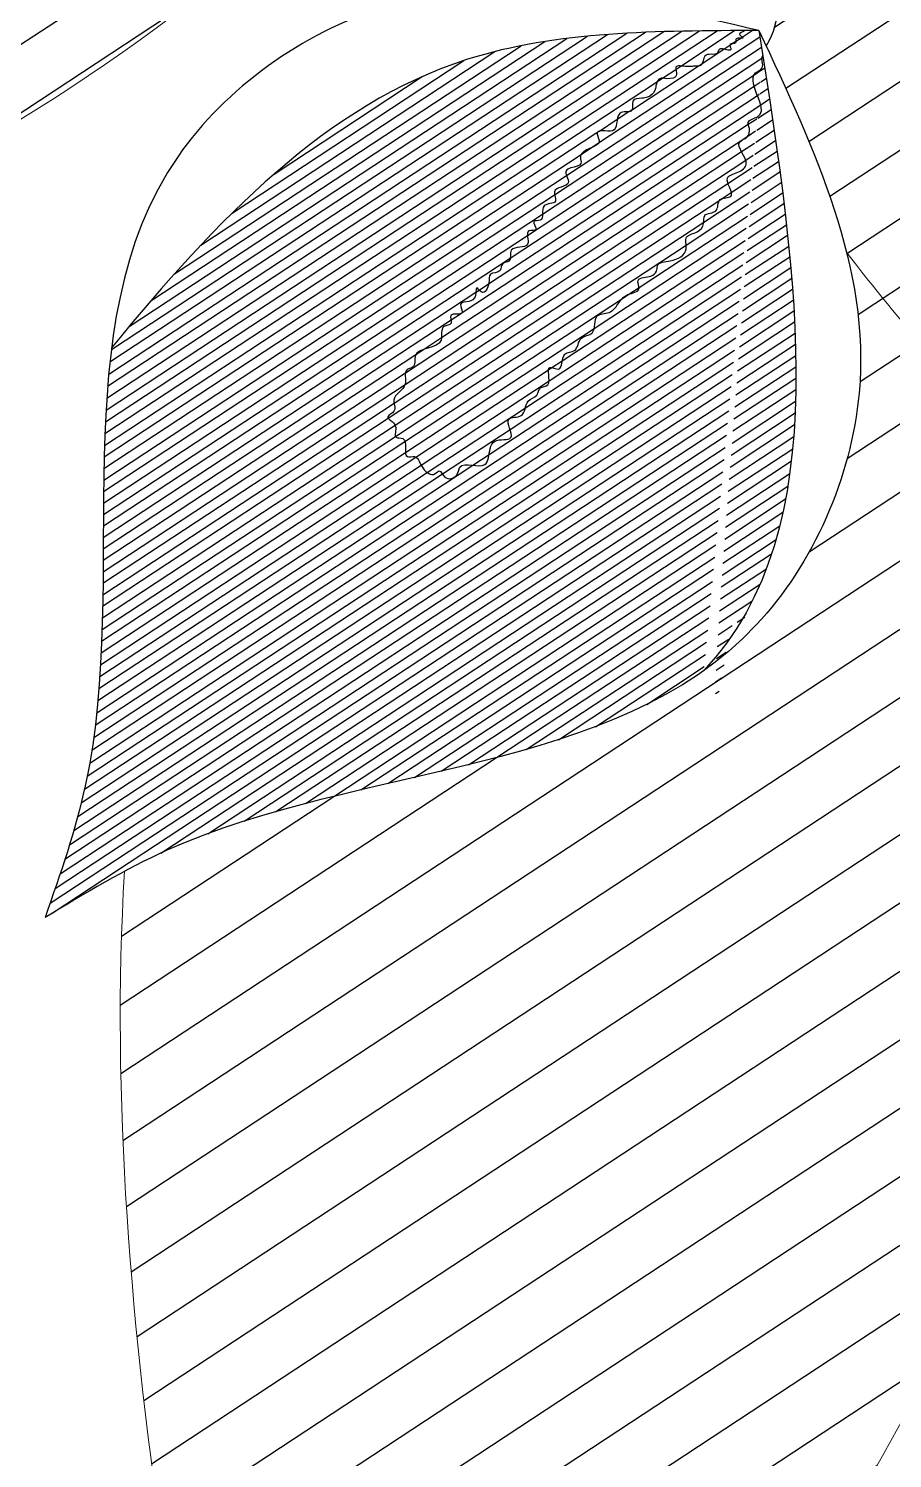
# Model space of a CAD drawing. Header units: millimetres. Extents: x 567392 to 582402, y 4512800 to 4518063.
# Drawn here: x 569378.79 to 569382.53, y 4513582.37 to 4513588.56 of the extents above; entities that cross this region are included whole.
import ezdxf

# ---------------------------------------------------------------- set-up
doc = ezdxf.new("R2010")
doc.units = ezdxf.units.MM
for name, color, linetype in [('8', 8, 'Continuous'), ('vflor', 10, 'Continuous'), ('vflor2', 50, 'Continuous'), ('vfolha', 72, 'Continuous'), ('vfolha3', 86, 'Continuous')]:
    doc.layers.add(name, color=color, linetype=linetype)
doc.layers.add('vfolhas', color=114, linetype='Continuous', lineweight=5)
pattern_1 = [(45, (-334.8624403536404, 74.3673809183894), (-0.0004419417382416, 0.0004419417382416), [])]

# ---------------------------------------------------------------- blocks, each defined once
blk = doc.blocks.new('lírio_da_paz_PB_vermelho')
at = {"layer": 'vflor'}
h = blk.add_hatch(dxfattribs=at)
h.set_pattern_fill('ANSI31', color=256, scale=0.005, style=0)
h.set_pattern_definition(pattern_1)
edge = h.paths.add_edge_path()
edge.add_spline(control_points=[(-0.0025774659459898, -0.0556083152896037), (-0.0026910637059814, -0.0558111779516963), (-0.0021864169639798, -0.0564175321578233), (-0.0030001966718487, -0.0568054104558229), (-0.0027732032327208, -0.0580781014807172), (-0.0012570605924225, -0.0593647104902431), (-0.0028177115485164, -0.05997234715051999), (-0.0023879553877464, -0.0605124051379136), (-0.0024202284769785, -0.0610952637254769), (-0.00343518993526, -0.0616372108397201), (-0.0018051046239975, -0.0625935739887069), (-0.00258398886848, -0.0634969968296702), (-0.0037004409159067, -0.0639164336884193), (-0.0022162423865097, -0.0651664301366992), (-0.0036944118198221, -0.0652748319383392), (-0.0032525623138895, -0.0663672818247534), (-0.0043841731258567, -0.0664780952034363), (-0.004059632461292001, -0.0672556862827634), (-0.0043884183514251, -0.0678901066977602), (-0.0053218489534288, -0.0681686012779466), (-0.0046647631849623, -0.0692839363977811), (-0.0055923674668179, -0.0700393648646269), (-0.0066758965018039, -0.0702771284469037), (-0.0064776961439179, -0.0709236023689783), (-0.0068384374405355, -0.0713130706611338), (-0.0072611498569017, -0.0713903876189335), (-0.0077830627262188, -0.07170454514808), (-0.0071655006635751, -0.0723827282112239), (-0.0082677722611493, -0.0726957511661368), (-0.0085638015391964, -0.0734587929599258), (-0.0089536004011848, -0.0742475030704242), (-0.0101428561617354, -0.0743900603691401), (-0.009492500679869, -0.0757846320864957), (-0.0107491602485084, -0.0760475029781702), (-0.0105018462821249, -0.0771593258381955), (-0.0116951657675486, -0.0772846507189371), (-0.0111400004895472, -0.0787025773785928), (-0.0126322786765627, -0.0782006010668539), (-0.0116182849168922, -0.0796354269108548), (-0.0125881056216599, -0.0798213402744779), (-0.0125048784731803, -0.0805330602615442), (-0.0133397462854532, -0.0808979172022788), (-0.012968244252022, -0.0820953430559968), (-0.0146370172936372, -0.0821710383914507), (-0.0130643901511007, -0.0837648742580797), (-0.0147521900855168, -0.0836770427789162), (-0.0149545311954285, -0.0846367905327981), (-0.0146530526082529, -0.0860404463143851), (-0.0167778982740288, -0.0855450412281727), (-0.0165536572137057, -0.0867658189268497), (-0.0174137933898351, -0.0871421399725279), (-0.017820395352544, -0.0863849448913499), (-0.0182279940938202, -0.0871320132864213), (-0.0191087935504015, -0.0866198338218425), (-0.0194818324550283, -0.0858087019901888), (-0.0204717327298454, -0.0863888770676482), (-0.0202030014574461, -0.0847318705104527), (-0.0213318200317758, -0.0851618783709256), (-0.0210022842042577, -0.0840783851720772), (-0.0222209061241188, -0.0838846925102672), (-0.0213207652571441, -0.0832926370032539), (-0.0220777031673265, -0.0824053548319199), (-0.0208115171513441, -0.0816631039784426), (-0.0216060632275799, -0.08051460290796801), (-0.0206834526299531, -0.0802421593633227), (-0.0213954038114821, -0.0789113791291385), (-0.0189155038722788, -0.0787629132174317), (-0.0198251253262356, -0.0772058669045492), (-0.0188385886098672, -0.0770276765656064), (-0.0194957101941213, -0.0762211429681798), (-0.0181378410001685, -0.0763146914651571), (-0.0191002918925847, -0.0753245862521936), (-0.0175616199733781, -0.0754048568027344), (-0.0180736488775324, -0.0740380582762583), (-0.0173335019983938, -0.0748269660378611), (-0.0170661596561672, -0.0738642963737135), (-0.0173879850353274, -0.0731472347589062), (-0.0164382270779129, -0.0730672088360649), (-0.016687774611853, -0.0723426810572647), (-0.0159220973851575, -0.0722218258121785), (-0.0165420689385769, -0.0710950149867955), (-0.01466570835413, -0.0711892264886984), (-0.0156866086767309, -0.0698668817504569), (-0.014544655731072, -0.0698889362890469), (-0.0153724866774496, -0.0692097647386874), (-0.0142647909212315, -0.0692081186264915), (-0.0151140287684371, -0.0679818280749061), (-0.013629349000837, -0.0678856703440971), (-0.0145870659488878, -0.0668653833537434), (-0.0128742554722408, -0.0665456248508036), (-0.0139165940938142, -0.06568908485196799), (-0.0133322021776508, -0.0652741761059161), (-0.0126555772500865, -0.0650941374813243), (-0.0131034430086743, -0.0644202504054334), (-0.0125629662626921, -0.0638576056359881), (-0.0116565010129648, -0.0633979950845998), (-0.0124465001137537, -0.0626653705257496), (-0.0116602021275298, -0.0625178795722405), (-0.0107941441103208, -0.0624354298481222), (-0.0114279693984258, -0.0609461688503217), (-0.0099967939975727, -0.0610571631388695), (-0.0105530393840923, -0.0601377261227327), (-0.0098329925231724, -0.0599692223098174), (-0.0093455448889586, -0.0598072120796616), (-0.0090074651606642, -0.0593927570146917), (-0.0090651849166647, -0.0589108834704604), (-0.0089815640200754, -0.0583551237864555), (-0.0083731483856013, -0.0584054690663862), (-0.0076347160440378, -0.0581157290133803), (-0.0082666941742104, -0.0573316898549621), (-0.0074207004612958, -0.0573710657697717), (-0.0070365108270494, -0.0572469044596034), (-0.0067415397774653, -0.0571757727211235), (-0.0062533083928997, -0.0570727550208545), (-0.0064555002203974, -0.0563766427270167), (-0.0059323599062395, -0.0561894656758142), (-0.0054805068405699, -0.05616205082624501), (-0.0055086768383603, -0.0557701364798078), (-0.0051587690094834, -0.0556722491629245), (-0.0044825909210999, -0.0558034605912354), (-0.0050295106678391, -0.0552241909388869), (-0.0043625434718138, -0.0552445932914481), (-0.0046913350642512, -0.0547324825849529), (-0.003779010492110001, -0.0548111352404277), (-0.0045683731131589, -0.0545463443342129), (-0.0041856115555561, -0.0543676283888459), (-0.0040715443946624, -0.0542471600287655), (-0.004065039500972, -0.0542398550296213)], knot_values=[0.0002216288447933, 0.0002216288447933, 0.0002216288447933, 0.0002216288447933, 0.0006160966737745, 0.0008968848874530001, 0.0012548122300647, 0.0023461028690521, 0.0027036517367339, 0.0029131990934236, 0.0031942038803894, 0.0034938363007593, 0.0042527526264136, 0.004630063455335, 0.0050270641577642, 0.0056347167988294, 0.0059928343324934, 0.0063880029677002, 0.0067859046451388, 0.0070508736329882, 0.0073916965647999, 0.0077825741194002, 0.0081688611345729, 0.0088239985323798, 0.00927125225193, 0.0094502429984101, 0.009694327918986001, 0.0099453770412411, 0.0101438773924557, 0.0104170788702257, 0.0108339943152198, 0.0112867801518665, 0.0116817082591434, 0.0120813918128881, 0.0126716081134025, 0.0130624856680029, 0.0135236338152304, 0.0138642066103117, 0.0143927543129693, 0.0146842252245502, 0.0152541011474715, 0.0155128985903942, 0.0157773291120858, 0.0161213122709949, 0.0166448287585361, 0.0170653480384331, 0.0176743805625293, 0.0182187322424088, 0.0185004636250845, 0.0190537990244287, 0.0198721538918261, 0.0201741678541969, 0.0205513539878782, 0.0208243693749201, 0.0209837241798394, 0.0215037347599225, 0.0218784464659861, 0.0221123607378134, 0.0227213932619096, 0.0229467931791831, 0.0233262241507727, 0.0237107319772337, 0.0239836160844909, 0.0243452876521519, 0.0249819979016932, 0.0254656650486239, 0.0257042312083758, 0.0260354402332165, 0.0270496448779774, 0.0275008725865664, 0.027759670029489, 0.0280145401310142, 0.0283916951007151, 0.0286640950999478, 0.0291614305704628, 0.0295081363046898, 0.0297175521563109, 0.03010082001136201, 0.0303926173160367, 0.0307332176241831, 0.0309774353150663, 0.0311907925030222, 0.0315566422432687, 0.0321311270762363, 0.0325685608788378, 0.032798698572188, 0.0330719000499296, 0.0332810983205117, 0.0337682699490699, 0.0341745286874598, 0.0344894868669559, 0.0350335609651679, 0.0354316662495719, 0.0356104275801176, 0.0359758384888447, 0.0361863719173271, 0.0365465114589141, 0.037009081031931, 0.0372822825096737, 0.0375542430608196, 0.0378478900034079, 0.0384694807495567, 0.038825115010157, 0.0391301550177854, 0.0394467540856569, 0.0396350409273483, 0.039954534827271, 0.0401140386891302, 0.0403822088837813, 0.0406161335108271, 0.0409567338189875, 0.0412090125591222, 0.0415671300927862, 0.0417150626966981, 0.0418630148198526, 0.042030390232639, 0.0423614826611063, 0.0425717312581101, 0.0427809575225696, 0.04291504261988401, 0.0430196557521209, 0.0432987977732272, 0.0434664240941435, 0.0436558772305025, 0.0437869403087309, 0.0440193354670939, 0.0441821677010197, 0.0443809338424843, 0.0443936403146444, 0.0443936403146444, 0.0443936403146444, 0.0443936403146444], degree=3, periodic=0)
edge.add_spline(control_points=[(-0.0040650395026471, -0.0542398550315069), (-0.0102595333871919, -0.0555345826203016), (-0.0266161806672378, -0.059165394181355), (-0.0355128554526232, -0.0733923535662626), (-0.0405495410544177, -0.0830086539796327)], knot_values=[0.0004458889546825, 0.0004458889546825, 0.0004458889546825, 0.0004458889546825, 0.0096027359677389, 0.0248170591829778, 0.0248170591829778, 0.0248170591829778, 0.0248170591829778], degree=3, periodic=0)
edge.add_spline(control_points=[(-0.0405495409540385, -0.0830086537879971), (-0.0398289638868689, -0.0922339540021303), (-0.0352237236092686, -0.1052854894579925), (-0.0368680909723764, -0.1174770949932906), (-0.0372745785234088, -0.120490859428358)], knot_values=[0.0551372733626443, 0.0551372733626443, 0.0551372733626443, 0.0551372733626443, 0.08294803442495301, 0.0920803654041553, 0.0920803654041553, 0.0920803654041553, 0.0920803654041553], degree=3, periodic=0)
edge.add_spline(control_points=[(-0.0372745785234088, -0.1204908594282443), (-0.0350463313831426, -0.118422559385408), (-0.0238687310753491, -0.1080473048734986), (-0.0062245673493413, -0.1044897144298829), (0.0017830238826869, -0.0958902809253094)], knot_values=[0.0460197342091387, 0.0460197342091387, 0.0460197342091387, 0.0460197342091387, 0.0551520651882926, 0.0918304271615312, 0.0918304271615312, 0.0918304271615312, 0.0918304271615312], degree=3, periodic=0)
edge.add_spline(control_points=[(0.0017830238824104, -0.09589028092575802), (0.0082290666176374, -0.0854395863839095), (0.0030208038497453, -0.0705974301581101), (-0.0025774659460409, -0.0556083152895979)], knot_values=[0.0007049358434894, 0.0007049358434894, 0.0007049358434894, 0.0007049358435966, 0.0210651016216342, 0.0210651016216342, 0.0210651016216342, 0.0210651016216342], degree=3, periodic=0)
at = {"layer": 'vflor2'}
h = blk.add_hatch(dxfattribs=at)
h.set_pattern_fill('ANSI31', color=256, scale=0.005, style=0)
h.set_pattern_definition(pattern_1)
edge = h.paths.add_edge_path()
edge.add_spline(control_points=[(-0.004065039500972, -0.0542398550296213), (-0.0040715443946624, -0.0542471600287655), (-0.0041856115555561, -0.0543676283888459), (-0.0045683731131589, -0.0545463443342129), (-0.003779010492110001, -0.0548111352404277), (-0.0046913350642512, -0.0547324825849529), (-0.0043625434718138, -0.0552445932914481), (-0.0050295106678391, -0.0552241909388869), (-0.0044825909210999, -0.0558034605912354), (-0.0051587690094834, -0.0556722491629245), (-0.0055086768383603, -0.0557701364798078), (-0.0054805068405699, -0.05616205082624501), (-0.0059323599062395, -0.0561894656758142), (-0.0064555002203974, -0.0563766427270167), (-0.0062533083928997, -0.0570727550208545), (-0.0067415397774653, -0.0571757727211235), (-0.0070365108270494, -0.0572469044596034), (-0.0074207004612958, -0.0573710657697717), (-0.0082666941742104, -0.0573316898549621), (-0.0076347160440378, -0.0581157290133803), (-0.0083731483856013, -0.0584054690663862), (-0.0089815640200754, -0.0583551237864555), (-0.0090651849166647, -0.0589108834704604), (-0.0090074651606642, -0.0593927570146917), (-0.0093455448889586, -0.0598072120796616), (-0.0098329925231724, -0.0599692223098174), (-0.0105530393840923, -0.0601377261227327), (-0.0099967939975727, -0.0610571631388695), (-0.0114279693984258, -0.0609461688503217), (-0.0107941441103208, -0.0624354298481222), (-0.0116602021275298, -0.0625178795722405), (-0.0124465001137537, -0.0626653705257496), (-0.0116565010129648, -0.0633979950845998), (-0.0125629662626921, -0.0638576056359881), (-0.0131034430086743, -0.0644202504054334), (-0.0126555772500865, -0.0650941374813243), (-0.0133322021776508, -0.0652741761059161), (-0.0139165940938142, -0.06568908485196799), (-0.0128742554722408, -0.0665456248508036), (-0.0145870659488878, -0.0668653833537434), (-0.013629349000837, -0.0678856703440971), (-0.0151140287684371, -0.0679818280749061), (-0.0142647909212315, -0.0692081186264915), (-0.0153724866774496, -0.0692097647386874), (-0.014544655731072, -0.0698889362890469), (-0.0156866086767309, -0.0698668817504569), (-0.01466570835413, -0.0711892264886984), (-0.0165420689385769, -0.0710950149867955), (-0.0159220973851575, -0.0722218258121785), (-0.016687774611853, -0.0723426810572647), (-0.0164382270779129, -0.0730672088360649), (-0.0173879850353274, -0.0731472347589062), (-0.0170661596561672, -0.0738642963737135), (-0.0173335019983938, -0.0748269660378611), (-0.0180736488775324, -0.0740380582762583), (-0.0175616199733781, -0.0754048568027344), (-0.0191002918925847, -0.0753245862521936), (-0.0181378410001685, -0.0763146914651571), (-0.0194957101941213, -0.0762211429681798), (-0.0188385886098672, -0.0770276765656064), (-0.0198251253262356, -0.0772058669045492), (-0.0189155038722788, -0.0787629132174317), (-0.0213954038114821, -0.0789113791291385), (-0.0206834526299531, -0.0802421593633227), (-0.0216060632275799, -0.08051460290796801), (-0.0208115171513441, -0.0816631039784426), (-0.0220777031673265, -0.0824053548319199), (-0.0213207652571441, -0.0832926370032539), (-0.0222209061241188, -0.0838846925102672), (-0.0210022842042577, -0.0840783851720772), (-0.0213318200317758, -0.0851618783709256), (-0.0202030014574461, -0.0847318705104527), (-0.0204717327298454, -0.0863888770676482), (-0.0194818324550283, -0.0858087019901888), (-0.0191087935504015, -0.0866198338218425), (-0.0182279940938202, -0.0871320132864213), (-0.017820395352544, -0.0863849448913499), (-0.0174137933898351, -0.0871421399725279), (-0.0165536572137057, -0.0867658189268497), (-0.0167778982740288, -0.0855450412281727), (-0.0146530526082529, -0.0860404463143851), (-0.0149545311954285, -0.0846367905327981), (-0.0147521900855168, -0.0836770427789162), (-0.0130643901511007, -0.0837648742580797), (-0.0146370172936372, -0.0821710383914507), (-0.012968244252022, -0.0820953430559968), (-0.0133397462854532, -0.0808979172022788), (-0.0125048784731803, -0.0805330602615442), (-0.0125881056216599, -0.0798213402744779), (-0.0116182849168922, -0.0796354269108548), (-0.0126322786765627, -0.0782006010668539), (-0.0111400004895472, -0.0787025773785928), (-0.0116951657675486, -0.0772846507189371), (-0.0105018462821249, -0.0771593258381955), (-0.0107491602485084, -0.0760475029781702), (-0.009492500679869, -0.0757846320864957), (-0.0101428561617354, -0.0743900603691401), (-0.0089536004011848, -0.0742475030704242), (-0.0085638015391964, -0.0734587929599258), (-0.0082677722611493, -0.0726957511661368), (-0.0071655006635751, -0.0723827282112239), (-0.0077830627262188, -0.07170454514808), (-0.0072611498569017, -0.0713903876189335), (-0.0068384374405355, -0.0713130706611338), (-0.0064776961439179, -0.0709236023689783), (-0.0066758965018039, -0.0702771284469037), (-0.0055923674668179, -0.0700393648646269), (-0.0046647631849623, -0.0692839363977811), (-0.0053218489534288, -0.0681686012779466), (-0.0043884183514251, -0.0678901066977602), (-0.004059632461292001, -0.0672556862827634), (-0.0043841731258567, -0.0664780952034363), (-0.0032525623138895, -0.0663672818247534), (-0.0036944118198221, -0.0652748319383392), (-0.0022162423865097, -0.0651664301366992), (-0.0037004409159067, -0.0639164336884193), (-0.00258398886848, -0.0634969968296702), (-0.0018051046239975, -0.0625935739887069), (-0.00343518993526, -0.0616372108397201), (-0.0024202284769785, -0.0610952637254769), (-0.0023879553877464, -0.0605124051379136), (-0.0028177115485164, -0.05997234715051999), (-0.0012570605924225, -0.0593647104902431), (-0.0027732032327208, -0.0580781014807172), (-0.0030001966718487, -0.0568054104558229), (-0.0021864169639798, -0.0564175321578233), (-0.0026910637059814, -0.0558111779516963), (-0.0025774659459898, -0.0556083152896037)], knot_values=[0.0002216288447933, 0.0002216288447933, 0.0002216288447933, 0.0002216288447933, 0.0002343353169534, 0.000433101458418, 0.0005959336923438, 0.0008283288507068, 0.0009593919289352, 0.0011488450652942, 0.0013164713862105, 0.0015956134073168, 0.0017002265395537, 0.0018343116368681, 0.0020435379013276, 0.0022537864983314, 0.0025848789267986, 0.0027522543395851, 0.0029002064627396, 0.0030481390666515, 0.0034062566003155, 0.0036585353404502, 0.0039991356486106, 0.0042330602756564, 0.0045012304703075, 0.0046607343321667, 0.0049802282320894, 0.0051685150737807, 0.0054851141416523, 0.0057901541492806, 0.006145788409880999, 0.0067673791560298, 0.0070610260986181, 0.007332986649764, 0.0076061881275067, 0.0080687577005236, 0.0084288972421105, 0.008639430670593, 0.0090048415793201, 0.0091836029098658, 0.0095817081942698, 0.0101257822924818, 0.0104407404719779, 0.0108469992103678, 0.011334170838926, 0.0115433691095081, 0.0118165705872497, 0.0120467082805999, 0.0124841420832014, 0.013058626916169, 0.0134244766564155, 0.0136378338443714, 0.0138820515352546, 0.0142226518434011, 0.0145144491480757, 0.0148977170031268, 0.0151071328547479, 0.0154538385889749, 0.0159511740594899, 0.0162235740587226, 0.0166007290284235, 0.0168555991299487, 0.0171143965728713, 0.0175656242814603, 0.0185798289262212, 0.0189110379510619, 0.0191496041108138, 0.0196332712577445, 0.0202699815072858, 0.0206316530749468, 0.020904537182204, 0.021289045008665, 0.0216684759802546, 0.0218938758975281, 0.0225029084216243, 0.0227368226934516, 0.0231115343995152, 0.0236315449795983, 0.0237908997845176, 0.0240639151715595, 0.0244411013052408, 0.0247431152676116, 0.025561470135009, 0.0261148055343532, 0.0263965369170289, 0.0269408885969084, 0.0275499211210046, 0.0279704404009016, 0.0284939568884428, 0.028837940047352, 0.0291023705690435, 0.0293611680119662, 0.0299310439348875, 0.0302225148464684, 0.030751062549126, 0.0310916353442073, 0.0315527834914349, 0.0319436610460352, 0.0325338773465496, 0.0329335609002943, 0.0333284890075713, 0.033781274844218, 0.034198190289212, 0.034471391766982, 0.0346698921181966, 0.0349209412404517, 0.0351650261610276, 0.0353440169075077, 0.0357912706270579, 0.0364464080248648, 0.0368326950400375, 0.0372235725946378, 0.0375643955264495, 0.0378293645142989, 0.0382272661917375, 0.0386224348269443, 0.0389805523606083, 0.0395882050016735, 0.0399852057041027, 0.0403625165330241, 0.0411214328586784, 0.0414210652790483, 0.0417020700660141, 0.0419116174227038, 0.0422691662903856, 0.04336045692937301, 0.0437183842719847, 0.0439991724856632, 0.0443936403146444, 0.0443936403146444, 0.0443936403146444, 0.0443936403146444], degree=3, periodic=0)
edge.add_spline(control_points=[(-0.0025774659460409, -0.0556083152895979), (-0.0027712964424915, -0.0550893428780672), (-0.002965594468422, -0.0545701942966397), (-0.0031598924943523, -0.0540510457152124)], knot_values=[0, 0, 0, 0, 0.0007049358434894, 0.0007049358434894, 0.0007049358434894, 0.0007049358434894], degree=3, periodic=0)
edge.add_spline(control_points=[(-0.0031598924946934, -0.0540510457156671), (-0.0034616468139099, -0.0541139272559494), (-0.0037634011331266, -0.0541768087962315), (-0.0040650395026471, -0.0542398550315069)], knot_values=[0, 0, 0, 0, 0.0004458889546825, 0.0004458889546825, 0.0004458889546825, 0.0004458889546825], degree=3, periodic=0)
at = {"layer": 'vfolha3'}
h = blk.add_hatch(dxfattribs=at)
h.set_pattern_fill('ANSI31', color=256, scale=0.03, style=0)
h.set_pattern_definition([(45, (-334.8624403536404, 74.3673809183894), (-0.0026516504294496, 0.0026516504294496), [])])
edge = h.paths.add_edge_path()
edge.add_spline(control_points=[(0.1149371431761779, 0.1843290492893601), (0.0910802006706604, 0.1660995033319779), (0.0543832238096798, 0.1380586415981639), (0.0206004736203909, 0.100905821400417), (0.0114814149781637, 0.08688384777870799)], knot_values=[0.0943995137348436, 0.0943995137348436, 0.0943995137348436, 0.0943995137348436, 0.1837669596585931, 0.2318653727589344, 0.2318653727589344, 0.2318653727589344, 0.2318653727589344], degree=3, periodic=0)
edge.add_spline(control_points=[(0.0114814149781637, 0.0868838477787648), (0.0120088513512542, 0.0850819991094767), (0.0167612468943048, 0.0704340374779662), (0.0307526421112812, 0.0582042925874475), (0.0311640953765959, 0.0450331000220814)], knot_values=[0.0421521189416149, 0.0421521189416149, 0.0421521189416149, 0.0421521189416149, 0.0477896903392312, 0.0883356675799833, 0.0883356675799833, 0.0883356675799833, 0.0883356675799833], degree=3, periodic=0)
edge.add_spline(control_points=[(0.0311640953783012, 0.0450330999629927), (0.0428896116363262, 0.0530575958122341), (0.0570669481723485, 0.0590203910771265), (0.0720889926069504, 0.0642728835585729)], knot_values=[0.0628932523671769, 0.0628932523671769, 0.0628932523671769, 0.0628932523671769, 0.1054838983294674, 0.1054838983294674, 0.1054838983294674, 0.1054838983294674], degree=3, periodic=0)
edge.add_spline(control_points=[(0.0720889926070072, 0.0642728835586155), (0.078011860933259, 0.07471780342233099), (0.0964159044658004, 0.1153344381018115), (0.1071528274260913, 0.155331213511019), (0.1149371431761779, 0.1843290492893317)], knot_values=[0.1086006680810566, 0.1086006680810566, 0.1086006680810566, 0.1086006680810566, 0.1424979268351849, 0.2318653727589344, 0.2318653727589344, 0.2318653727589344, 0.2318653727589344], degree=3, periodic=0)
edge = h.paths.add_edge_path()
edge.add_spline(control_points=[(0.0311640953765959, 0.0450331000221098), (0.0311726408610866, 0.0447595471508322), (0.0312437138586574, 0.0390602887160156), (0.02614510225402, 0.0248177836614758), (0.0136389759117606, 0.019412976569825), (0.0062145546507963, 0.0164919989920236)], knot_values=[0.001796106438636, 0.001796106438636, 0.001796106438636, 0.001796106438636, 0.002638206987818, 0.0192735194505791, 0.0421521189416149, 0.0421521189416149, 0.0421521189416149, 0.0421521189416149], degree=3, periodic=0)
edge.add_spline(control_points=[(0.0062145546506258, 0.0164919989919525), (0.0058648763506994, 0.0157316340738447), (0.0055259217860453, 0.0149622517201777), (0.0051965491291526, 0.0141848120773744)], knot_values=[0.0210717505478825, 0.0210717505478825, 0.0210717505478825, 0.0210717505478825, 0.023582764538323, 0.023582764538323, 0.023582764538323, 0.023582764538323], degree=3, periodic=0)
edge.add_spline(control_points=[(0.0051965491290957, 0.0141848120771897), (0.0054905327497181, 0.0101930138812776), (0.0056488090968969, 0.0062592380725164), (0.0049895261246888, 0.0026750142233425)], knot_values=[0.0375764345408197, 0.0375764345408197, 0.0375764345408197, 0.0375764345408197, 0.0433190527592878, 0.0433190527592878, 0.0433190527592878, 0.0433190527592878], degree=3, periodic=0)
edge.add_spline(control_points=[(0.0049895261246888, 0.0026750142229588), (0.0091933694705517, 0.0057049717427589), (0.0222723500724556, 0.0132898181234822), (0.0378259694641088, 0.0109555684511662), (0.0483073745153888, 0.0082535138990494)], knot_values=[0.0135269888681879, 0.0135269888681879, 0.0135269888681879, 0.0135269888681879, 0.0284717063469998, 0.0586382741053572, 0.0586382741053572, 0.0586382741053572, 0.0586382741053572], degree=3, periodic=0)
edge.add_spline(control_points=[(0.0483073745108982, 0.0082535139002431), (0.0677923494812944, 0.0228460344169008), (0.0820175463287001, 0.0475043418531556), (0.0962427431762194, 0.072162649289325)], knot_values=[0.0531080372004112, 0.0531080372004112, 0.0531080372004112, 0.0531080372004112, 0.127869797103064, 0.127869797103064, 0.127869797103064, 0.127869797103064], degree=3, periodic=0)
edge.add_spline(control_points=[(0.0962427431762194, 0.072162649289325), (0.0726476782156738, 0.0647189841063352), (0.0490526132553555, 0.0572753189232884), (0.0311640953783012, 0.0450330999629927)], knot_values=[0.0628932523671769, 0.0628932523671769, 0.0628932523671769, 0.0628932523671769, 0.127869797103064, 0.127869797103064, 0.127869797103064, 0.127869797103064], degree=3, periodic=0)
edge = h.paths.add_edge_path()
edge.add_spline(control_points=[(-0.0027649087602981, -0.0098195749171595), (0.0051352356124994, -0.0140879665200231), (0.0297670196460445, -0.0261843311688352), (0.0562440836136489, -0.0073567974806252), (0.0731104382085164, 0.0007757298931637), (0.0737711930202636, 0.0010943290644292)], knot_values=[0.0034612835675665, 0.0034612835675665, 0.0034612835675665, 0.0034612835675665, 0.0284717063469998, 0.0813010168325838, 0.0834550389968371, 0.0834550389968371, 0.0834550389968371, 0.0834550389968371], degree=3, periodic=0)
edge.add_spline(control_points=[(0.0737711930203773, 0.0010943290644008), (0.0730590144485746, 0.0012701245001239), (0.054880022619102, 0.0057574594404883), (0.0288428915890222, 0.0171002487340815), (0.0091933694705517, 0.0057049717427589), (0.0049895261246888, 0.0026750142229588)], knot_values=[0.0135269888681879, 0.0135269888681879, 0.0135269888681879, 0.0135269888681879, 0.0156810110324412, 0.0685103215180252, 0.0834550389968371, 0.0834550389968371, 0.0834550389968371, 0.0834550389968371], degree=3, periodic=0)
edge.add_spline(control_points=[(0.0049895261246888, 0.0026750142233425), (0.0048927515526316, 0.0021488945695012), (0.0038832176080632, -0.0024278278780656), (0.0013336913137323, -0.0063461181718338), (-0.0027649087600707, -0.0098195749169037)], knot_values=[0.0301371450299888, 0.0301371450299888, 0.0301371450299888, 0.0301371450299888, 0.030980090235519, 0.0375764345408197, 0.0375764345408197, 0.0375764345408197, 0.0375764345408197], degree=3, periodic=0)
edge = h.paths.add_edge_path()
edge.add_spline(control_points=[(0.1061561642218862, -0.0256963587157344), (0.1285208829822864, -0.0166612829329012), (0.1754049186850466, 0.0036005713652543), (0.2193329328889035, 0.0298454909542301), (0.2425467431760921, 0.0437146492893561)], knot_values=[0.04520125232091299, 0.04520125232091299, 0.04520125232091299, 0.04520125232091299, 0.1157827895020865, 0.1948814804530712, 0.1948814804530712, 0.1948814804530712, 0.1948814804530712], degree=3, periodic=0)
edge.add_spline(control_points=[(0.2425467431760921, 0.0437146492893561), (0.2155879456369689, 0.0458259939352814), (0.1612934747356007, 0.0500781991856769), (0.1070103310101444, 0.0467712923198604), (0.0796812428389444, 0.0445175714960584)], knot_values=[0.0355783228130092, 0.0355783228130092, 0.0355783228130092, 0.0355783228130092, 0.1146770137639939, 0.1948814804530712, 0.1948814804530712, 0.1948814804530712, 0.1948814804530712], degree=3, periodic=0)
edge.add_spline(control_points=[(0.0796812428388307, 0.0445175714960584), (0.0704063461080296, 0.0301654979326145), (0.0603637203878407, 0.0172826491612739), (0.0483073745108982, 0.0082535139002431)], knot_values=[0.0531080372004112, 0.0531080372004112, 0.0531080372004112, 0.0531080372004112, 0.0993669437232989, 0.0993669437232989, 0.0993669437232989, 0.0993669437232989], degree=3, periodic=0)
edge.add_spline(control_points=[(0.0483073745153888, 0.0082535138990494), (0.0561815678276503, 0.0062235856805017), (0.0648539140216826, 0.0032954862022478), (0.0730590144485746, 0.0012701245001239), (0.0737711930203773, 0.0010943290644008)], knot_values=[0.0586382741053572, 0.0586382741053572, 0.0586382741053572, 0.0586382741053572, 0.0813010168325838, 0.0834550389968371, 0.0834550389968371, 0.0834550389968371, 0.0834550389968371], degree=3, periodic=0)
edge.add_spline(control_points=[(0.0737711930202636, 0.0010943290644292), (0.0731104382085164, 0.0007757298931637), (0.0634281759271858, -0.0038928108160974), (0.053306788199393, -0.010145952486198), (0.0437971004720907, -0.0141650623530296)], knot_values=[0.0518914284476595, 0.0518914284476595, 0.0518914284476595, 0.0518914284476595, 0.0540454506119127, 0.0834550389968371, 0.0834550389968371, 0.0834550389968371, 0.0834550389968371], degree=3, periodic=0)
edge.add_spline(control_points=[(0.0437971004719771, -0.0141650623530296), (0.0481439002070943, -0.0147859984969188), (0.0524507947216648, -0.0154913494660463), (0.0566971867932011, -0.0163246862744728)], knot_values=[0.0246515279577201, 0.0246515279577201, 0.0246515279577201, 0.0246515279577201, 0.0373755022830108, 0.0373755022830108, 0.0373755022830108, 0.0373755022830108], degree=3, periodic=0)
edge.add_spline(control_points=[(0.056697186786721, -0.0163246862721422), (0.05822906036291901, -0.0146880319429812), (0.0640723147130302, -0.0096737583686206), (0.0847902326934786, -0.0046579285328221), (0.09703386760020301, -0.0185975447049174), (0.1061561642218294, -0.0256963587157202)], knot_values=[0.0178622335163629, 0.0178622335163629, 0.0178622335163629, 0.0178622335163629, 0.0246747059294648, 0.0413100183923411, 0.0746347914556532, 0.0746347914556532, 0.0746347914556532, 0.0746347914556532], degree=3, periodic=0)
edge = h.paths.add_edge_path()
edge.add_spline(control_points=[(0.1799611431761718, -0.1082789507106412), (0.1579685536067359, -0.0824362710199154), (0.1359759640374136, -0.0565935913291611), (0.1101973522777939, -0.0387597986203474)], knot_values=[0.095969090551865, 0.095969090551865, 0.095969090551865, 0.095969090551865, 0.1897718758542491, 0.1897718758542491, 0.1897718758542491, 0.1897718758542491], degree=3, periodic=0)
edge.add_spline(control_points=[(0.1101973522777371, -0.0387597986203758), (0.0988499125714384, -0.0451203920354146), (0.0848753244347336, -0.0613688246265838), (0.0565544720234925, -0.0527587510556202), (0.0506206399782059, -0.0399152569700476), (0.0471860186433446, -0.0322485696653132)], knot_values=[0.000604364864673, 0.000604364864673, 0.000604364864673, 0.000604364864673, 0.0388647514906206, 0.0555000639534338, 0.0795704050184187, 0.0795704050184187, 0.0795704050184187, 0.0795704050184187], degree=3, periodic=0)
edge.add_spline(control_points=[(0.04718601864573201, -0.0322485696657253), (0.0458823353757225, -0.0322486626394891), (0.0446477800839489, -0.03225228299425), (0.0434773722814725, -0.0322584751910995)], knot_values=[0.0436397292093408, 0.0436397292093408, 0.0436397292093408, 0.0436397292093408, 0.0442056992853817, 0.0442056992853817, 0.0442056992853817, 0.0442056992853817], degree=3, periodic=0)
edge.add_spline(control_points=[(0.0434773722823252, -0.0322584751926485), (0.0455961946457251, -0.0364321777510242), (0.0506879627787385, -0.050345955038722), (0.0563926815520972, -0.0635091789827982), (0.0603654547975339, -0.0720249726595768)], knot_values=[0.0567046836055356, 0.0567046836055356, 0.0567046836055356, 0.0567046836055356, 0.07044999704872, 0.0976239206083852, 0.0976239206083852, 0.0976239206083852, 0.0976239206083852], degree=3, periodic=0)
edge.add_spline(control_points=[(0.0603654547970223, -0.0720249726586104), (0.0932527334826432, -0.0947986620720798), (0.1366069383294075, -0.1015388063913036), (0.1799611431761718, -0.1082789507105843)], knot_values=[0.068489528520973, 0.068489528520973, 0.068489528520973, 0.068489528520973, 0.189771875854249, 0.189771875854249, 0.189771875854249, 0.189771875854249], degree=3, periodic=0)
edge = h.paths.add_edge_path()
edge.add_spline(control_points=[(0.0434773722814725, -0.0322584751910995), (0.0291954917076396, -0.032334035363931), (0.0144562573476037, -0.0337627176370177), (0.0045935328427618, -0.022052911525023), (-0.0022971410693913, -0.0142002588363397)], knot_values=[0.0221203614673527, 0.0221203614673527, 0.0221203614673527, 0.0221203614673527, 0.029026601341404, 0.0436397292093408, 0.0436397292093408, 0.0436397292093408, 0.0436397292093408], degree=3, periodic=0)
edge.add_spline(control_points=[(-0.0022971410738819, -0.0142002588311669), (-0.0022995120700102, -0.0244242708691189), (-0.0120565560010846, -0.03839482210865701), (-0.0011968773571311, -0.0513341442058248), (-0.0024974821070032, -0.0549362619858158)], knot_values=[0.0213866056259721, 0.0213866056259721, 0.0213866056259721, 0.0213866056259721, 0.0367334893352895, 0.0430488906305621, 0.0430488906305621, 0.0430488906305621, 0.0430488906305621], degree=3, periodic=0)
edge.add_spline(control_points=[(-0.0024974820929629, -0.0549362619472476), (0.0004752740499043, -0.0589138221084653), (0.0033875864864399, -0.0629096455544271), (0.0054248614618473, -0.0671698647379202)], knot_values=[0.0010559492815081, 0.0010559492815081, 0.0010559492815081, 0.0010559492815081, 0.0152868716070956, 0.0152868716070956, 0.0152868716070956, 0.0152868716070956], degree=3, periodic=0)
edge.add_spline(control_points=[(0.0054248614647463, -0.0671698647185934), (0.0075799216718337, -0.0690084261584758), (0.0448945343092078, -0.0986937863822988), (0.0753790476709924, -0.1351796508432557), (0.1087556552222963, -0.1678604210469103), (0.1117797110626384, -0.1708214312048568)], knot_values=[0.0624376910227282, 0.0624376910227282, 0.0624376910227282, 0.0624376910227282, 0.07044999704872, 0.1947404714728753, 0.207123658845205, 0.207123658845205, 0.207123658845205, 0.207123658845205], degree=3, periodic=0)
edge.add_spline(control_points=[(0.1117797110626384, -0.1708214312049137), (0.1098947888536372, -0.1670320297816517), (0.0890908380800397, -0.1252082769018585), (0.0627726201453811, -0.0833685174971635), (0.0455961946457251, -0.0364321777510242), (0.0434773722823252, -0.0322584751926485)], knot_values=[0.0567046836055357, 0.0567046836055357, 0.0567046836055357, 0.0567046836055357, 0.0690878709778654, 0.1933783454020207, 0.2071236588452051, 0.2071236588452051, 0.2071236588452051, 0.2071236588452051], degree=3, periodic=0)
edge = h.paths.add_edge_path()
edge.add_spline(control_points=[(-0.0021060568239477, -0.2058149507106606), (0.0159982516191235, -0.1668035021295537), (0.0341025600624221, -0.1277920535484469), (0.031973607907446, -0.0899202090036369)], knot_values=[0.0863576221410681, 0.0863576221410681, 0.0863576221410681, 0.0863576221410681, 0.2034093574806534, 0.2034093574806534, 0.2034093574806534, 0.2034093574806534], degree=3, periodic=0)
edge.add_spline(control_points=[(0.0319736079075597, -0.0899202090036084), (0.0256084633202249, -0.0840469863945259), (0.016887857752522, -0.0764132848978676), (0.0075799216718337, -0.0690084261584758), (0.0054248614647463, -0.0671698647185934)], knot_values=[0.0624376910227282, 0.0624376910227282, 0.0624376910227282, 0.0624376910227282, 0.0874276255852199, 0.0954399316112117, 0.0954399316112117, 0.0954399316112117, 0.0954399316112117], degree=3, periodic=0)
edge.add_spline(control_points=[(0.0054248614618473, -0.0671698647379202), (0.0067688080803805, -0.0699802399867764), (0.0094386712000301, -0.0780895645165458), (0.0041202812837469, -0.1027929244654047), (-0.0203084582219617, -0.1066044452198014), (-0.03199021164329, -0.1158081438961034), (-0.03278453402163, -0.1164699900411676)], knot_values=[0.0152868716070956, 0.0152868716070956, 0.0152868716070956, 0.0152868716070956, 0.024674705929594, 0.0413100183923245, 0.0826980961823773, 0.0857975816430231, 0.0857975816430231, 0.0857975816430231, 0.0857975816430231], degree=3, periodic=0)
edge.add_spline(control_points=[(-0.0327845340307818, -0.1164699899780572), (-0.0285276852545735, -0.1457967073866513), (-0.0153168710392606, -0.1758058290486275), (-0.0021060568239477, -0.2058149507106322)], knot_values=[0.1141711196320202, 0.1141711196320202, 0.1141711196320202, 0.1141711196320202, 0.2034093574806534, 0.2034093574806534, 0.2034093574806534, 0.2034093574806534], degree=3, periodic=0)
edge = h.paths.add_edge_path()
edge.add_spline(control_points=[(-0.2156065600365196, -0.1396846382119037), (-0.2153720462883371, -0.1395936434960419), (-0.1291126033035539, -0.1062172867594739), (-0.0609235617377522, -0.102298258561305), (-0.0209445642219066, -0.0319267568959987), (-0.0145930381910944, -0.0202486526640513)], knot_values=[0.0074013123857138, 0.0074013123857138, 0.0074013123857138, 0.0074013123857138, 0.0079335572234578, 0.2031799234268488, 0.2408935065456031, 0.2408935065456031, 0.2408935065456031, 0.2408935065456031], degree=3, periodic=0)
edge.add_spline(control_points=[(-0.014593038217356, -0.0202486526736294), (-0.0278340697436193, -0.0251522059803193), (-0.0491182031760218, -0.0202113195313558), (-0.0692134711393919, -0.0154481969300235)], knot_values=[0.0224749133535033, 0.0224749133535033, 0.0224749133535033, 0.0224749133535033, 0.0701839091558513, 0.0701839091558513, 0.0701839091558513, 0.0701839091558513], degree=3, periodic=0)
edge.add_spline(control_points=[(-0.0692134710487267, -0.0154481969528178), (-0.1239296053278736, -0.0308654131730606), (-0.1518872551113759, -0.0791658959752937), (-0.2154240037228305, -0.1395115777347797), (-0.2156065600365196, -0.1396846382119605)], knot_values=[0.0554112817584355, 0.0554112817584355, 0.0554112817584355, 0.0554112817584355, 0.240361261707859, 0.2408935065456031, 0.2408935065456031, 0.2408935065456031, 0.2408935065456031], degree=3, periodic=0)
edge = h.paths.add_edge_path()
edge.add_spline(control_points=[(-0.2516356568239075, -0.0074917507106562), (-0.2076881070348122, -0.0284609407540444), (-0.1637405572457169, -0.0494301307974894), (-0.1242006039917101, -0.0467819174347852)], knot_values=[0.0684388349147982, 0.0684388349147982, 0.0684388349147982, 0.0684388349147982, 0.192646766792536, 0.192646766792536, 0.192646766792536, 0.192646766792536], degree=3, periodic=0)
edge.add_spline(control_points=[(-0.12420060399063, -0.0467819174347284), (-0.107485779392789, -0.0322482919939233), (-0.0903525972455555, -0.0214045110012791), (-0.0692134710487267, -0.0154481969528178)], knot_values=[0.0554112817584355, 0.0554112817584355, 0.0554112817584355, 0.0554112817584355, 0.12686517772106, 0.12686517772106, 0.12686517772106, 0.12686517772106], degree=3, periodic=0)
edge.add_spline(control_points=[(-0.0692134711393351, -0.0154481969300235), (-0.078039117296612, -0.0133562798299636), (-0.0926714318526934, -0.0098538695091435), (-0.1043733720301248, -0.008910727419206), (-0.1092005476215831, -0.008521671210886)], knot_values=[0.0701839091558513, 0.0701839091558513, 0.0701839091558513, 0.0701839091558513, 0.0911372358911725, 0.1058497960247184, 0.1058497960247184, 0.1058497960247184, 0.1058497960247184], degree=3, periodic=0)
edge.add_spline(control_points=[(-0.1092005476215831, -0.008521671210886), (-0.1043619063088386, -0.008320327795488), (-0.086151364142097, -0.0075625587196129), (-0.060643594212479, -0.00091509099002), (-0.0439488102247196, 0.0014462367825558)], knot_values=[0.05047811637740099, 0.05047811637740099, 0.05047811637740099, 0.05047811637740099, 0.0651906765109469, 0.1058497960247184, 0.1058497960247184, 0.1058497960247184, 0.1058497960247184], degree=3, periodic=0)
edge.add_spline(control_points=[(-0.04394881022460601, 0.0014462367825416), (-0.0450681418481622, 0.0029257751597953), (-0.0461204888919156, 0.004517852232695), (-0.0471487085630997, 0.0061504649489592)], knot_values=[0.040122750434908, 0.040122750434908, 0.040122750434908, 0.040122750434908, 0.0428990274605675, 0.0428990274605675, 0.0428990274605675, 0.0428990274605675], degree=3, periodic=0)
edge.add_spline(control_points=[(-0.0471487085630429, 0.0061504649489024), (-0.0485319367532498, 0.0066789689998217), (-0.0499074294229445, 0.0072208603665871), (-0.0512744461561283, 0.0077774204342944)], knot_values=[0.0457668746854293, 0.0457668746854293, 0.0457668746854293, 0.0457668746854293, 0.0501475134755664, 0.0501475134755664, 0.0501475134755664, 0.0501475134755664], degree=3, periodic=0)
edge.add_spline(control_points=[(-0.0512744461549346, 0.0077774204348202), (-0.05849735391558401, 0.0059396531292464), (-0.0712586952451488, 0.0034550057696947), (-0.0879727833486754, 0.0148200511506787), (-0.0907229672824883, 0.0250033540092432), (-0.0913914272090324, 0.0303065432221388)], knot_values=[0.0032573614286544, 0.0032573614286544, 0.0032573614286544, 0.0032573614286544, 0.0246747059296355, 0.041310018392464, 0.0571770097247723, 0.0571770097247723, 0.0571770097247723, 0.0571770097247723], degree=3, periodic=0)
edge.add_spline(control_points=[(-0.0913914272090892, 0.0303065432220962), (-0.0932952748609069, 0.0316808179838972), (-0.0951814707449899, 0.0330856230081338), (-0.0970512285017549, 0.0345188546621671)], knot_values=[0.0960957584914466, 0.0960957584914466, 0.0960957584914466, 0.0960957584914466, 0.1030949740692633, 0.1030949740692633, 0.1030949740692633, 0.1030949740692633], degree=3, periodic=0)
edge.add_spline(control_points=[(-0.0970512285020391, 0.0345188546623234), (-0.1447288909101303, 0.0520593903425919), (-0.1981822738670757, 0.0222838198159678), (-0.2516356568239075, -0.0074917507106562)], knot_values=[0.0365714997897642, 0.0365714997897642, 0.0365714997897642, 0.0365714997897642, 0.1926467667925359, 0.1926467667925359, 0.1926467667925359, 0.1926467667925359], degree=3, periodic=0)
edge = h.paths.add_edge_path()
edge.add_spline(control_points=[(-0.0032377246525925, -0.0038623646912441), (-0.012332035515044, 0.0123004323769607), (-0.0357277167254893, 0.0527551218062143), (-0.1199469800343991, 0.0995344412035735), (-0.1839558291531489, 0.1375911491694381), (-0.2241999073262946, 0.1615184209681644)], knot_values=[0.0032435890287119, 0.0032435890287119, 0.0032435890287119, 0.0032435890287119, 0.0567295296230592, 0.1384141199016649, 0.2767416065934966, 0.2767416065934966, 0.2767416065934966, 0.2767416065934966], degree=3, periodic=0)
edge.add_spline(control_points=[(-0.2241999073262946, 0.1615184209681644), (-0.2208534079316564, 0.1585109034242151), (-0.1750978651074888, 0.117390143624462), (-0.1368874292140276, 0.0631474101160308), (-0.0913914272090892, 0.0303065432220962)], knot_values=[0.0960957584914466, 0.0960957584914466, 0.0960957584914466, 0.0960957584914466, 0.109294201027383, 0.2765535537722171, 0.2765535537722171, 0.2765535537722171, 0.2765535537722171], degree=3, periodic=0)
edge.add_spline(control_points=[(-0.0913914272090324, 0.030306543222153), (-0.0924666041738078, 0.0388363991708474), (-0.0915584316370541, 0.0515844363781497), (-0.0956557147306967, 0.0623687049284314), (-0.0967354854457767, 0.0652107192824048)], knot_values=[0.0571770097247723, 0.0571770097247723, 0.0571770097247723, 0.0571770097247723, 0.0826980961824226, 0.0918304271616403, 0.0918304271616403, 0.0918304271616403, 0.0918304271616403], degree=3, periodic=0)
edge.add_spline(control_points=[(-0.0967354854457767, 0.0652107192824616), (-0.0940951462690691, 0.0637018729578784), (-0.0794164255202077, 0.0553135817690702), (-0.0520429533513607, 0.057889920092677), (-0.0389293375430953, 0.0301049193895011), (-0.0442225038673883, 0.017238522876184), (-0.0475076618908474, 0.0097098671041351)], knot_values=[0.0011197236467684, 0.0011197236467684, 0.0011197236467684, 0.0011197236467684, 0.0102520546259672, 0.0518900706584089, 0.0685253831212428, 0.0920803654040677, 0.0920803654040677, 0.0920803654040677, 0.0920803654040677], degree=3, periodic=0)
edge.add_spline(control_points=[(-0.0475076618908474, 0.0097098671041209), (-0.0465638082441728, 0.0081753473361346), (-0.0456124550291861, 0.0066534273580743), (-0.0446192826607899, 0.0052017664305737)], knot_values=[0.0413205034941872, 0.0413205034941872, 0.0413205034941872, 0.0413205034941872, 0.0438986179054816, 0.0438986179054816, 0.0438986179054816, 0.0438986179054816], degree=3, periodic=0)
edge.add_spline(control_points=[(-0.0446192826609035, 0.0052017664306021), (-0.0419048863915919, 0.004202235882687), (-0.0391628004021527, 0.0032506259668565), (-0.0363985105752249, 0.0023374426549054)], knot_values=[0.0345654754745653, 0.0345654754745653, 0.0345654754745653, 0.0345654754745653, 0.043105538037255, 0.043105538037255, 0.043105538037255, 0.043105538037255], degree=3, periodic=0)
edge.add_spline(control_points=[(-0.0363985105682332, 0.0023374426517933), (-0.0223845257356743, 0.0036130017364258), (-0.0106588933285821, 0.0022578447938741), (-0.0052893826431273, -0.0056087736405033)], knot_values=[0.0084350786904096, 0.0084350786904096, 0.0084350786904096, 0.0084350786904096, 0.0442132672415438, 0.0442132672415438, 0.0442132672415438, 0.0442132672415438], degree=3, periodic=0)
edge.add_spline(control_points=[(-0.0052893826490958, -0.0056087736319199), (-0.004606019105438, -0.0050245431609568), (-0.0039223550983252, -0.0044415170376766), (-0.0032377246525357, -0.0038623646912441)], knot_values=[0.0011271374667129, 0.0011271374667129, 0.0011271374667129, 0.0011271374667129, 0.0036254306319388, 0.0036254306319388, 0.0036254306319388, 0.0036254306319388], degree=3, periodic=0)
at = {"layer": 'vflor'}
for points in [[(-0.0031598924946934, -0.0540510457156671), (-0.0275846181039583, -0.0575544571425581), (-0.0388149069688666, -0.0698269561849685), (-0.0364370157791996, -0.1113970176789536), (-0.0372745785234088, -0.120490859428358)], [(-0.0031598924946934, -0.0540510457156103), (0.0080804655008819, -0.0760168251200213), (0.0045432743391416, -0.0922717289775648), (-0.0303328548658897, -0.1145568943309883), (-0.0372745785234088, -0.1204908594282443)]]:
    blk.add_spline(points, degree=3, dxfattribs=at)
blk.add_open_spline([(-0.0031598924946934, -0.0540510457156671), (-0.0096585218599898, -0.0554052726419769), (-0.0264534092868303, -0.0589051012209012), (-0.0355128554526232, -0.0733923535662626), (-0.0405495410544177, -0.0830086539796327)], degree=3, knots=[0, 0, 0, 0, 0.0096027359677389, 0.0248170591829778, 0.0248170591829778, 0.0248170591829778, 0.0248170591829778], dxfattribs=at)
blk.add_open_spline([(-0.0031598924943523, -0.0540510457152124), (0.0026461786522418, -0.0695643973562739), (0.0084522497990633, -0.0850777489975059), (0.0017830238824104, -0.09589028092575802)], degree=3, dxfattribs=at)
at = {"layer": 'vflor2'}
blk.add_open_spline([(-0.004065039500972, -0.0542398550296213), (-0.0040715443946624, -0.0542471600287655), (-0.0041856115555561, -0.0543676283888459), (-0.0045683731131589, -0.0545463443342129), (-0.003779010492110001, -0.0548111352404277), (-0.0046913350642512, -0.0547324825849529), (-0.0043625434718138, -0.0552445932914481), (-0.0050295106678391, -0.0552241909388869), (-0.0044825909210999, -0.0558034605912354), (-0.0051587690094834, -0.0556722491629245), (-0.0055086768383603, -0.0557701364798078), (-0.0054805068405699, -0.05616205082624501), (-0.0059323599062395, -0.0561894656758142), (-0.0064555002203974, -0.0563766427270167), (-0.0062533083928997, -0.0570727550208545), (-0.0067415397774653, -0.0571757727211235), (-0.0070365108270494, -0.0572469044596034), (-0.0074207004612958, -0.0573710657697717), (-0.0082666941742104, -0.0573316898549621), (-0.0076347160440378, -0.0581157290133803), (-0.0083731483856013, -0.0584054690663862), (-0.0089815640200754, -0.0583551237864555), (-0.0090651849166647, -0.0589108834704604), (-0.0090074651606642, -0.0593927570146917), (-0.0093455448889586, -0.0598072120796616), (-0.0098329925231724, -0.0599692223098174), (-0.0105530393840923, -0.0601377261227327), (-0.0099967939975727, -0.0610571631388695), (-0.0114279693984258, -0.0609461688503217), (-0.0107941441103208, -0.0624354298481222), (-0.0116602021275298, -0.0625178795722405), (-0.0124465001137537, -0.0626653705257496), (-0.0116565010129648, -0.0633979950845998), (-0.0125629662626921, -0.0638576056359881), (-0.0131034430086743, -0.0644202504054334), (-0.0126555772500865, -0.0650941374813243), (-0.0133322021776508, -0.0652741761059161), (-0.0139165940938142, -0.06568908485196799), (-0.0128742554722408, -0.0665456248508036), (-0.0145870659488878, -0.0668653833537434), (-0.013629349000837, -0.0678856703440971), (-0.0151140287684371, -0.0679818280749061), (-0.0142647909212315, -0.0692081186264915), (-0.0153724866774496, -0.0692097647386874), (-0.014544655731072, -0.0698889362890469), (-0.0156866086767309, -0.0698668817504569), (-0.01466570835413, -0.0711892264886984), (-0.0165420689385769, -0.0710950149867955), (-0.0159220973851575, -0.0722218258121785), (-0.016687774611853, -0.0723426810572647), (-0.0164382270779129, -0.0730672088360649), (-0.0173879850353274, -0.0731472347589062), (-0.0170661596561672, -0.0738642963737135), (-0.0173335019983938, -0.0748269660378611), (-0.0180736488775324, -0.0740380582762583), (-0.0175616199733781, -0.0754048568027344), (-0.0191002918925847, -0.0753245862521936), (-0.0181378410001685, -0.0763146914651571), (-0.0194957101941213, -0.0762211429681798), (-0.0188385886098672, -0.0770276765656064), (-0.0198251253262356, -0.0772058669045492), (-0.0189155038722788, -0.0787629132174317), (-0.0213954038114821, -0.0789113791291385), (-0.0206834526299531, -0.0802421593633227), (-0.0216060632275799, -0.08051460290796801), (-0.0208115171513441, -0.0816631039784426), (-0.0220777031673265, -0.0824053548319199), (-0.0213207652571441, -0.0832926370032539), (-0.0222209061241188, -0.0838846925102672), (-0.0210022842042577, -0.0840783851720772), (-0.0213318200317758, -0.0851618783709256), (-0.0202030014574461, -0.0847318705104527), (-0.0204717327298454, -0.0863888770676482), (-0.0194818324550283, -0.0858087019901888), (-0.0191087935504015, -0.0866198338218425), (-0.0182279940938202, -0.0871320132864213), (-0.017820395352544, -0.0863849448913499), (-0.0174137933898351, -0.0871421399725279), (-0.0165536572137057, -0.0867658189268497), (-0.0167778982740288, -0.0855450412281727), (-0.0146530526082529, -0.0860404463143851), (-0.0149545311954285, -0.0846367905327981), (-0.0147521900855168, -0.0836770427789162), (-0.0130643901511007, -0.0837648742580797), (-0.0146370172936372, -0.0821710383914507), (-0.012968244252022, -0.0820953430559968), (-0.0133397462854532, -0.0808979172022788), (-0.0125048784731803, -0.0805330602615442), (-0.0125881056216599, -0.0798213402744779), (-0.0116182849168922, -0.0796354269108548), (-0.0126322786765627, -0.0782006010668539), (-0.0111400004895472, -0.0787025773785928), (-0.0116951657675486, -0.0772846507189371), (-0.0105018462821249, -0.0771593258381955), (-0.0107491602485084, -0.0760475029781702), (-0.009492500679869, -0.0757846320864957), (-0.0101428561617354, -0.0743900603691401), (-0.0089536004011848, -0.0742475030704242), (-0.0085638015391964, -0.0734587929599258), (-0.0082677722611493, -0.0726957511661368), (-0.0071655006635751, -0.0723827282112239), (-0.0077830627262188, -0.07170454514808), (-0.0072611498569017, -0.0713903876189335), (-0.0068384374405355, -0.0713130706611338), (-0.0064776961439179, -0.0709236023689783), (-0.0066758965018039, -0.0702771284469037), (-0.0055923674668179, -0.0700393648646269), (-0.0046647631849623, -0.0692839363977811), (-0.0053218489534288, -0.0681686012779466), (-0.0043884183514251, -0.0678901066977602), (-0.004059632461292001, -0.0672556862827634), (-0.0043841731258567, -0.0664780952034363), (-0.0032525623138895, -0.0663672818247534), (-0.0036944118198221, -0.0652748319383392), (-0.0022162423865097, -0.0651664301366992), (-0.0037004409159067, -0.0639164336884193), (-0.00258398886848, -0.0634969968296702), (-0.0018051046239975, -0.0625935739887069), (-0.00343518993526, -0.0616372108397201), (-0.0024202284769785, -0.0610952637254769), (-0.0023879553877464, -0.0605124051379136), (-0.0028177115485164, -0.05997234715051999), (-0.0012570605924225, -0.0593647104902431), (-0.0027732032327208, -0.0580781014807172), (-0.0030001966718487, -0.0568054104558229), (-0.0021864169639798, -0.0564175321578233), (-0.0026910637059814, -0.0558111779516963), (-0.0025774659459898, -0.0556083152896037)], degree=3, knots=[0.0002216288447933, 0.0002216288447933, 0.0002216288447933, 0.0002216288447933, 0.0002343353169534, 0.000433101458418, 0.0005959336923438, 0.0008283288507068, 0.0009593919289352, 0.0011488450652942, 0.0013164713862105, 0.0015956134073168, 0.0017002265395537, 0.0018343116368681, 0.0020435379013276, 0.0022537864983314, 0.0025848789267986, 0.0027522543395851, 0.0029002064627396, 0.0030481390666515, 0.0034062566003155, 0.0036585353404502, 0.0039991356486106, 0.0042330602756564, 0.0045012304703075, 0.0046607343321667, 0.0049802282320894, 0.0051685150737807, 0.0054851141416523, 0.0057901541492806, 0.006145788409880999, 0.0067673791560298, 0.0070610260986181, 0.007332986649764, 0.0076061881275067, 0.0080687577005236, 0.0084288972421105, 0.008639430670593, 0.0090048415793201, 0.0091836029098658, 0.0095817081942698, 0.0101257822924818, 0.0104407404719779, 0.0108469992103678, 0.011334170838926, 0.0115433691095081, 0.0118165705872497, 0.0120467082805999, 0.0124841420832014, 0.013058626916169, 0.0134244766564155, 0.0136378338443714, 0.0138820515352546, 0.0142226518434011, 0.0145144491480757, 0.0148977170031268, 0.0151071328547479, 0.0154538385889749, 0.0159511740594899, 0.0162235740587226, 0.0166007290284235, 0.0168555991299487, 0.0171143965728713, 0.0175656242814603, 0.0185798289262212, 0.0189110379510619, 0.0191496041108138, 0.0196332712577445, 0.0202699815072858, 0.0206316530749468, 0.020904537182204, 0.021289045008665, 0.0216684759802546, 0.0218938758975281, 0.0225029084216243, 0.0227368226934516, 0.0231115343995152, 0.0236315449795983, 0.0237908997845176, 0.0240639151715595, 0.0244411013052408, 0.0247431152676116, 0.025561470135009, 0.0261148055343532, 0.0263965369170289, 0.0269408885969084, 0.0275499211210046, 0.0279704404009016, 0.0284939568884428, 0.028837940047352, 0.0291023705690435, 0.0293611680119662, 0.0299310439348875, 0.0302225148464684, 0.030751062549126, 0.0310916353442073, 0.0315527834914349, 0.0319436610460352, 0.0325338773465496, 0.0329335609002943, 0.0333284890075713, 0.033781274844218, 0.034198190289212, 0.034471391766982, 0.0346698921181966, 0.0349209412404517, 0.0351650261610276, 0.0353440169075077, 0.0357912706270579, 0.0364464080248648, 0.0368326950400375, 0.0372235725946378, 0.0375643955264495, 0.0378293645142989, 0.0382272661917375, 0.0386224348269443, 0.0389805523606083, 0.0395882050016735, 0.0399852057041027, 0.0403625165330241, 0.0411214328586784, 0.0414210652790483, 0.0417020700660141, 0.0419116174227038, 0.0422691662903856, 0.04336045692937301, 0.0437183842719847, 0.0439991724856632, 0.0443936403146444, 0.0443936403146444, 0.0443936403146444, 0.0443936403146444], dxfattribs=at)
at = {"layer": 'vfolha'}
blk.add_open_spline([(-0.0031316988578851, -0.0084377161941376), (0.0006441203914278, -0.0207084174795824), (-0.0134937516876903, -0.0366824014638354), (-0.0011968773571311, -0.0513341442058248), (-0.0024974821070032, -0.0549362619858158)], degree=3, knots=[0.018519767334343, 0.018519767334343, 0.018519767334343, 0.018519767334343, 0.0367334893352895, 0.0430488906305621, 0.0430488906305621, 0.0430488906305621, 0.0430488906305621], dxfattribs=at)
at = {"layer": 'vfolhas'}
for points, knots in [([(-0.0145930381910944, -0.0202486526640513), (-0.0209445642219066, -0.0319267568959987), (-0.0609235617377522, -0.102298258561305), (-0.1291126033035539, -0.1062172867594739), (-0.2153720462883371, -0.1395936434960419), (-0.2156065600365196, -0.1396846382119037)], [0.0074013123857138, 0.0074013123857138, 0.0074013123857138, 0.0074013123857138, 0.0451148955044681, 0.240361261707859, 0.2408935065456031, 0.2408935065456031, 0.2408935065456031, 0.2408935065456031]), ([(0.0054248614647463, -0.0671698647185934), (0.0075799216718337, -0.0690084261584758), (0.0448945343092078, -0.0986937863822988), (0.0753790476709924, -0.1351796508432557), (0.1087556552222963, -0.1678604210469103), (0.1117797110626384, -0.1708214312048568)], [0.0624376910227282, 0.0624376910227282, 0.0624376910227282, 0.0624376910227282, 0.07044999704872, 0.1947404714728753, 0.207123658845205, 0.207123658845205, 0.207123658845205, 0.207123658845205])]:
    blk.add_open_spline(points, degree=3, knots=knots, dxfattribs=at)
for points in [[(0.031973607907446, -0.0899202090036369), (0.0341025600624221, -0.1277920535484469), (0.0159982516191235, -0.1668035021295537), (-0.0021060568239477, -0.2058149507106606)], [(-0.0327845340307818, -0.1164699899780572), (-0.0285276852545735, -0.1457967073866513), (-0.0153168710392606, -0.1758058290486275), (-0.0021060568239477, -0.2058149507106322)]]:
    blk.add_open_spline(points, degree=3, dxfattribs=at)

msp = doc.modelspace()

# ---------------------------------------------------------------- block references
at = {"layer": '8', "xscale": 66.02737005671317, "yscale": 66.02737005671317, "zscale": 66.02737005671317, "rotation": 348.3475070411006}
msp.add_blockref('lírio_da_paz_PB_vermelho', (569382.8804698349, 4513592.006706756), dxfattribs=at)

doc.saveas('drawing.dxf')
